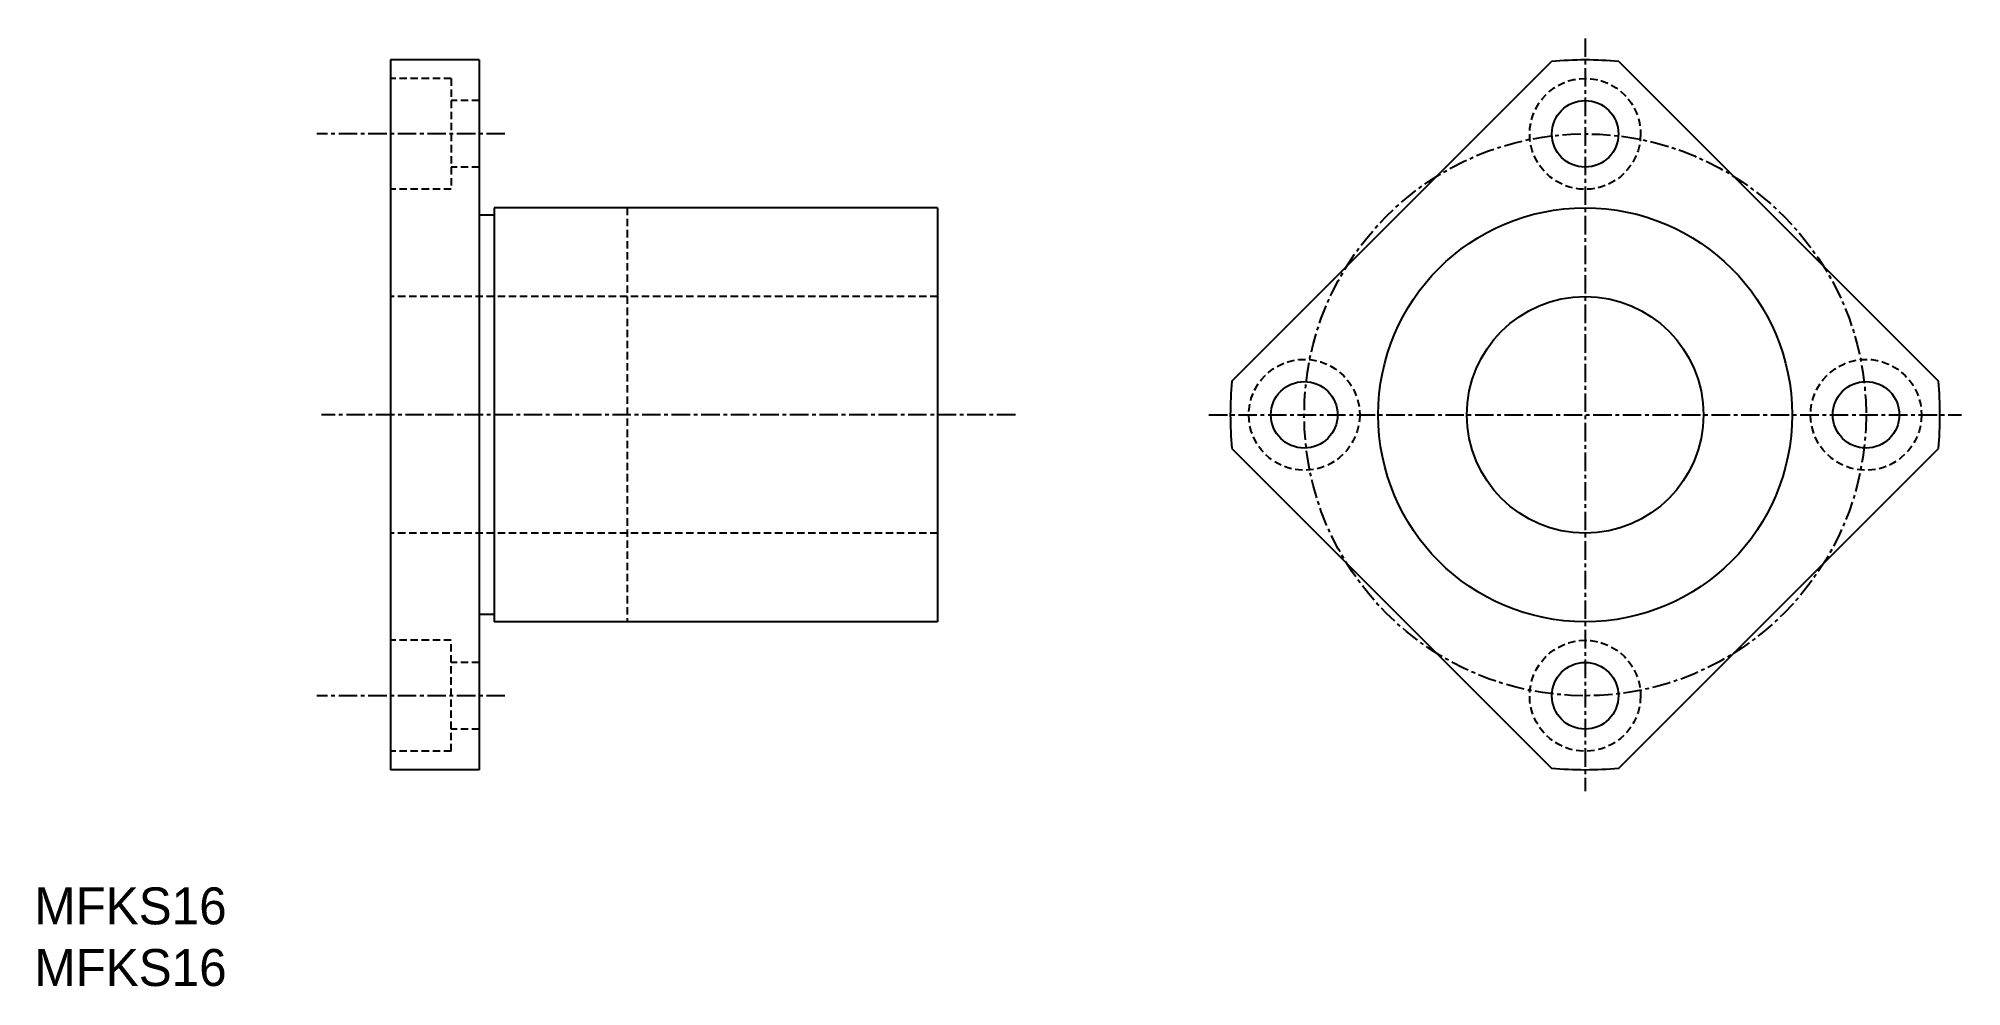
# Model space of a CAD drawing. Extents: x 10 to 140, y 10 to 74.
import ezdxf

# ---------------------------------------------------------------- set-up
doc = ezdxf.new("R2010")
doc.units = 0
doc.linetypes.add('CENTER', pattern=[2, 1.25, -0.25, 0.25, -0.25])
doc.linetypes.add('DASHED', pattern=[0.75, 0.5, -0.25])
doc.layers.get('0').update_dxf_attribs({"linetype": 'CONTINUOUS'})
doc.layers.add('CENTER', color=1, linetype='CENTER')

msp = doc.modelspace()

# ---------------------------------------------------------------- linework, layer by layer
at = {"color": 7, "linetype": 'CONTINUOUS'}
for p, q in [((34.09, 72.63), (34.09, 24.63)), ((40.09, 72.63), (34.09, 72.63)), ((40.09, 72.63), (40.09, 24.63)), ((91, 50.9), (112.62, 72.52)), ((117.16, 72.52), (138.79, 50.9)), ((41.09, 62.63), (41.09, 34.63)), ((71.09, 62.63), (41.09, 62.63)), ((71.09, 62.63), (71.09, 34.63)), ((41.09, 62.13), (40.09, 62.13)), ((91, 46.36), (112.62, 24.74)), ((117.16, 24.74), (138.79, 46.36)), ((41.09, 35.13), (40.09, 35.13)), ((71.09, 34.63), (41.09, 34.63)), ((40.09, 24.63), (34.09, 24.63))]:
    msp.add_line(p, q, dxfattribs=at)
at = {"color": 3, "linetype": 'DASHED'}
for p, q in [((38.19, 71.38), (34.09, 71.38)), ((38.19, 71.38), (38.19, 63.88)), ((40.09, 69.88), (38.19, 69.88)), ((40.09, 65.38), (38.19, 65.38)), ((38.19, 63.88), (34.09, 63.88)), ((50.09, 62.63), (50.09, 34.63)), ((71.09, 56.63), (34.09, 56.63)), ((71.09, 40.63), (34.09, 40.63)), ((38.19, 33.38), (34.09, 33.38)), ((38.19, 25.88), (38.19, 33.38)), ((40.09, 31.88), (38.19, 31.88)), ((40.09, 27.38), (38.19, 27.38)), ((38.19, 25.88), (34.09, 25.88))]:
    msp.add_line(p, q, dxfattribs=at)
for centre in [(114.89, 67.63), (95.89, 48.63), (133.89, 48.63), (114.89, 29.63)]:
    msp.add_circle(centre, 3.75, dxfattribs=at)
at = {"color": 7, "linetype": 'CONTINUOUS'}
for centre, radius in [((114.89, 67.63), 2.25), ((114.89, 48.63), 14), ((114.89, 48.63), 8), ((95.89, 48.63), 2.25), ((133.89, 48.63), 2.25), ((114.89, 29.63), 2.25)]:
    msp.add_circle(centre, radius, dxfattribs=at)
for start, end in [(84.5712, 95.4288), (174.5712, 185.4288), (354.5712, 5.4288), (264.5712, 275.4288)]:
    msp.add_arc((114.89, 48.63), 24, start, end, dxfattribs=at)
at = {"layer": 'CENTER', "color": 1, "linetype": 'CENTER'}
for p, q in [((114.89, 74.08), (114.89, 23.17)), ((41.83, 67.63), (29.1, 67.63)), ((76.35, 48.63), (29.41, 48.63)), ((89.44, 48.63), (140.35, 48.63)), ((41.83, 29.63), (29.1, 29.63))]:
    msp.add_line(p, q, dxfattribs=at)
msp.add_circle((114.89, 48.63), 19, dxfattribs=at)

# ---------------------------------------------------------------- texts
at = {"color": 7, "linetype": 'CONTINUOUS'}
for p in [(10, 14.17), (10, 10)]:
    msp.add_text('MFKS16', height=2.5, dxfattribs=at).set_placement(p)

doc.saveas('drawing.dxf')
